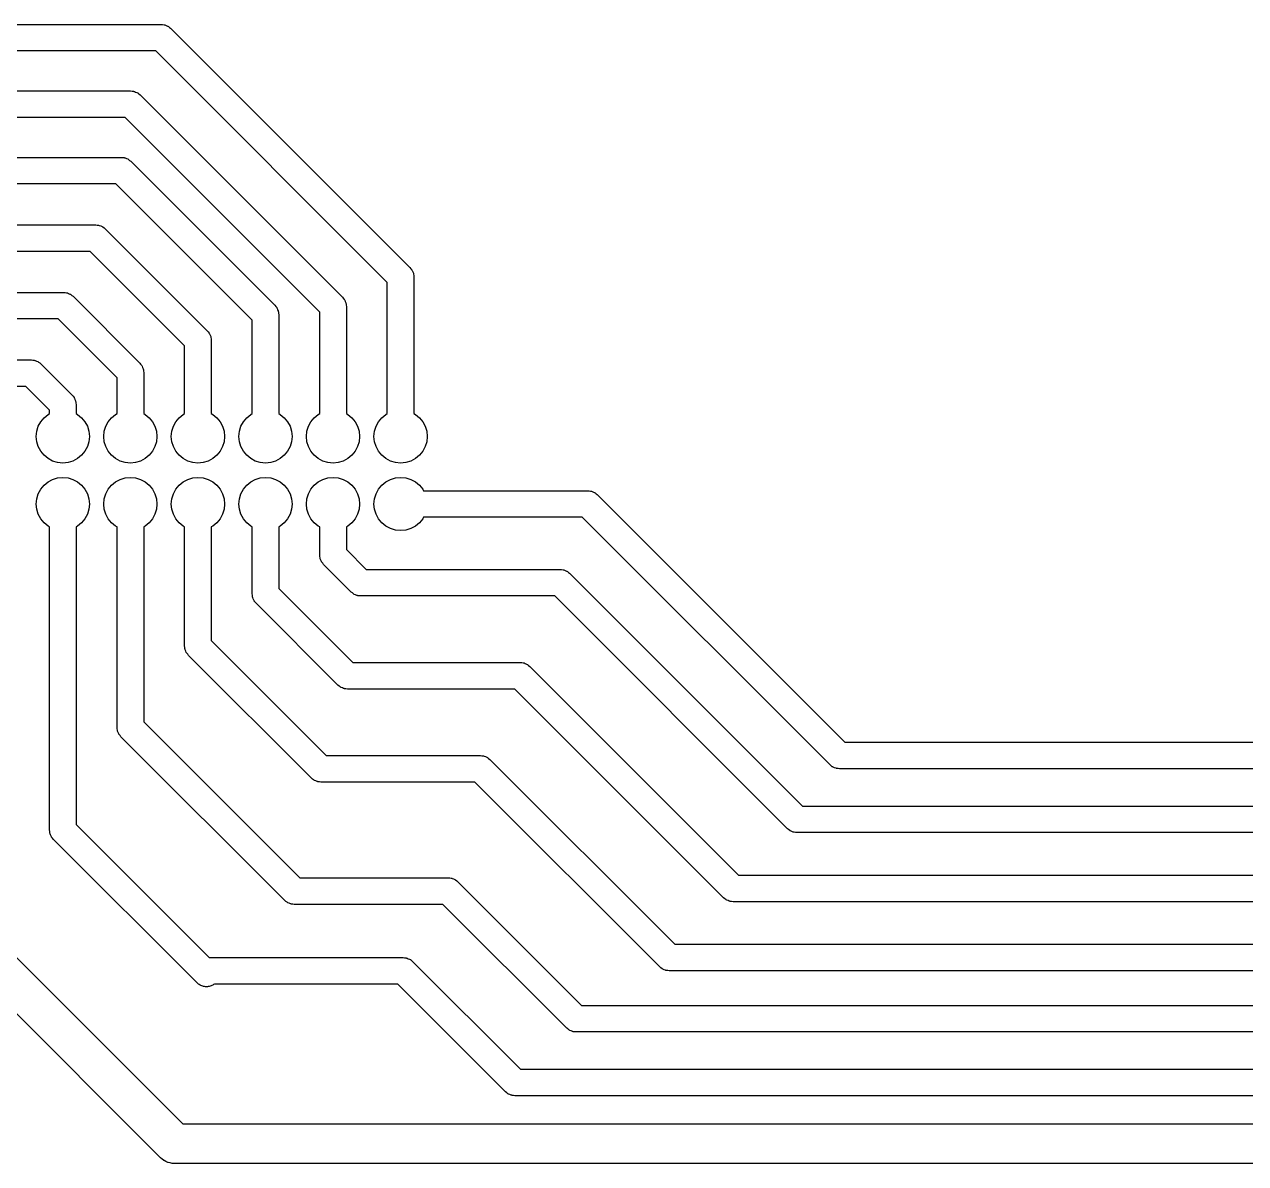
# Model space of a CAD drawing. Extents: x 62 to 248, y -138 to -62.
# Drawn here: x 112.36 to 158.27, y -137.85 to -95 of the extents above; entities that cross this region are included whole.
import ezdxf

# ---------------------------------------------------------------- set-up
doc = ezdxf.new("R2010")
doc.units = 0
doc.layers.add('BLACK', color=7, linetype='CONTINUOUS')

msp = doc.modelspace()

# ---------------------------------------------------------------- linework, layer by layer
at = {"layer": 'BLACK', "linetype": 'CONTINUOUS'}
for p, q in [((103.707107, -95), (117.5, -95)), ((117.5, -95), (117.552938, -95.007611)), ((117.552938, -95.007611), (117.606283, -95.011427)), ((117.606283, -95.011427), (117.6231, -95.017699)), ((117.6231, -95.017699), (117.640866, -95.020254)), ((117.640866, -95.020254), (117.689516, -95.042471)), ((117.689516, -95.042471), (117.739624, -95.061161)), ((117.739624, -95.061161), (117.75399, -95.071915)), ((117.75399, -95.071915), (117.77032, -95.079373)), ((117.77032, -95.079373), (117.810744, -95.1144)), ((117.810744, -95.1144), (117.853553, -95.146447)), ((117.853553, -95.146447), (126.853553, -104.146447)), ((117.292894, -96), (103.5, -96)), ((126, -104.707106), (117.292894, -96)), ((102.207106, -97.5), (116.348528, -97.5)), ((116.348528, -97.5), (116.401466, -97.507611)), ((116.401466, -97.507611), (116.454811, -97.511427)), ((116.454811, -97.511427), (116.471628, -97.517699)), ((116.471628, -97.517699), (116.489394, -97.520254)), ((116.489394, -97.520254), (116.538044, -97.542471)), ((116.538044, -97.542471), (116.588152, -97.561161)), ((116.588152, -97.561161), (116.602518, -97.571915)), ((116.602518, -97.571915), (116.618848, -97.579373)), ((116.618848, -97.579373), (116.659272, -97.6144)), ((116.659272, -97.6144), (116.702081, -97.646447)), ((116.702081, -97.646447), (124.313553, -105.257919)), ((116.141422, -98.5), (102, -98.5)), ((123.46, -105.818578), (116.141422, -98.5)), ((96.741173, -100), (116, -100)), ((116, -100), (116.052938, -100.007611)), ((116.052938, -100.007611), (116.106283, -100.011427)), ((116.106283, -100.011427), (116.1231, -100.017699)), ((116.1231, -100.017699), (116.140866, -100.020254)), ((116.140866, -100.020254), (116.189516, -100.042471)), ((116.189516, -100.042471), (116.239624, -100.061161)), ((116.239624, -100.061161), (116.25399, -100.071915)), ((116.25399, -100.071915), (116.27032, -100.079373)), ((116.27032, -100.079373), (116.310744, -100.1144)), ((116.310744, -100.1144), (116.353553, -100.146447)), ((116.353553, -100.146447), (121.773554, -105.566447)), ((115.792894, -101), (96.741173, -101)), ((120.92, -106.127106), (115.792894, -101)), ((96.741173, -102.54), (115.04, -102.54)), ((115.04, -102.54), (115.092938, -102.547611)), ((115.092938, -102.547611), (115.146283, -102.551427)), ((115.146283, -102.551427), (115.1631, -102.557699)), ((115.1631, -102.557699), (115.180866, -102.560254)), ((115.180866, -102.560254), (115.229516, -102.582471)), ((115.229516, -102.582471), (115.279624, -102.601161)), ((115.279624, -102.601161), (115.29399, -102.611915)), ((115.29399, -102.611915), (115.31032, -102.619373)), ((115.31032, -102.619373), (115.350744, -102.6544)), ((115.350744, -102.6544), (115.393553, -102.686447)), ((115.393553, -102.686447), (119.233553, -106.526447)), ((114.832894, -103.54), (96.741173, -103.54)), ((118.38, -107.087106), (114.832894, -103.54)), ((126.853553, -104.146447), (126.885599, -104.189255)), ((126.885599, -104.189255), (126.920627, -104.22968)), ((126.920627, -104.22968), (126.928084, -104.246009)), ((126.928084, -104.246009), (126.938839, -104.260376)), ((126.938839, -104.260376), (126.957528, -104.310483)), ((126.957528, -104.310483), (126.979746, -104.359134)), ((126.979746, -104.359134), (126.9823, -104.376899)), ((126.9823, -104.376899), (126.988573, -104.393717)), ((126.988573, -104.393717), (126.992388, -104.447061)), ((126.992388, -104.447061), (127, -104.5)), ((127, -104.5), (127, -109.638827)), ((96.741173, -105.08), (113.83, -105.08)), ((113.83, -105.08), (113.882938, -105.087611)), ((113.882938, -105.087611), (113.936283, -105.091427)), ((113.936283, -105.091427), (113.9531, -105.097699)), ((113.9531, -105.097699), (113.970866, -105.100254)), ((113.970866, -105.100254), (114.019516, -105.122471)), ((114.019516, -105.122471), (114.069624, -105.141161)), ((114.069624, -105.141161), (114.08399, -105.151915)), ((126, -109.638827), (126, -104.707106)), ((114.08399, -105.151915), (114.10032, -105.159373)), ((114.10032, -105.159373), (114.140744, -105.1944)), ((114.140744, -105.1944), (114.183553, -105.226447)), ((114.183553, -105.226447), (116.693553, -107.736447)), ((121.773554, -105.566447), (121.805603, -105.609261)), ((124.313553, -105.257919), (124.345599, -105.300727)), ((124.345599, -105.300727), (124.380627, -105.341152)), ((124.380627, -105.341152), (124.388084, -105.357481)), ((124.388084, -105.357481), (124.398839, -105.371848)), ((124.398839, -105.371848), (124.417528, -105.421955)), ((124.417528, -105.421955), (124.439746, -105.470606)), ((124.439746, -105.470606), (124.4423, -105.488371)), ((124.4423, -105.488371), (124.448573, -105.505189)), ((124.448573, -105.505189), (124.452388, -105.558533)), ((124.452388, -105.558533), (124.46, -105.611472)), ((121.805603, -105.609261), (121.840627, -105.64968)), ((121.840627, -105.64968), (121.848084, -105.666008)), ((121.848084, -105.666008), (121.858839, -105.680376)), ((121.858839, -105.680376), (121.87753, -105.730487)), ((121.87753, -105.730487), (121.899746, -105.779134)), ((121.899746, -105.779134), (121.902299, -105.796895)), ((121.902299, -105.796895), (121.908574, -105.813717)), ((121.908574, -105.813717), (121.912389, -105.86707)), ((121.912389, -105.86707), (121.92, -105.92)), ((121.92, -105.92), (121.92, -109.638827)), ((123.46, -109.638827), (123.46, -105.818578)), ((124.46, -105.611472), (124.46, -109.638827)), ((113.622894, -106.08), (96.741173, -106.08)), ((115.84, -108.297106), (113.622894, -106.08)), ((120.92, -109.638827), (120.92, -106.127106)), ((119.233553, -106.526447), (119.265599, -106.569255)), ((119.265599, -106.569255), (119.300627, -106.60968)), ((119.300627, -106.60968), (119.308084, -106.626009)), ((119.308084, -106.626009), (119.318839, -106.640376)), ((119.318839, -106.640376), (119.337528, -106.690483)), ((119.337528, -106.690483), (119.359746, -106.739134)), ((119.359746, -106.739134), (119.3623, -106.756899)), ((119.3623, -106.756899), (119.368573, -106.773717)), ((119.368573, -106.773717), (119.372388, -106.827061)), ((119.372388, -106.827061), (119.38, -106.88)), ((119.38, -106.88), (119.38, -109.638827)), ((118.38, -109.638827), (118.38, -107.087106)), ((96.741173, -107.62), (112.62, -107.62)), ((112.62, -107.62), (112.672938, -107.627611)), ((112.672938, -107.627611), (112.726283, -107.631427)), ((112.726283, -107.631427), (112.7431, -107.637699)), ((112.7431, -107.637699), (112.760866, -107.640254)), ((112.760866, -107.640254), (112.809516, -107.662471)), ((112.809516, -107.662471), (112.859624, -107.681161)), ((112.859624, -107.681161), (112.87399, -107.691915)), ((112.87399, -107.691915), (112.89032, -107.699373)), ((112.89032, -107.699373), (112.930744, -107.7344)), ((112.930744, -107.7344), (112.973553, -107.766447)), ((112.973553, -107.766447), (114.153553, -108.946447)), ((116.693553, -107.736447), (116.725599, -107.779255)), ((116.725599, -107.779255), (116.760627, -107.81968)), ((116.760627, -107.81968), (116.768084, -107.836009)), ((116.768084, -107.836009), (116.778839, -107.850376)), ((116.778839, -107.850376), (116.797528, -107.900483)), ((115.84, -109.638827), (115.84, -108.297106)), ((116.797528, -107.900483), (116.819746, -107.949134)), ((116.819746, -107.949134), (116.8223, -107.966899)), ((116.8223, -107.966899), (116.828573, -107.983717)), ((116.828573, -107.983717), (116.832388, -108.037061)), ((116.832388, -108.037061), (116.84, -108.09)), ((116.84, -108.09), (116.84, -109.638827)), ((112.412894, -108.62), (96.741173, -108.62)), ((113.3, -109.507106), (112.412894, -108.62)), ((114.153553, -108.946447), (114.185599, -108.989255)), ((114.185599, -108.989255), (114.220627, -109.02968)), ((114.220627, -109.02968), (114.228084, -109.046009)), ((114.228084, -109.046009), (114.238839, -109.060376)), ((114.238839, -109.060376), (114.257528, -109.110483)), ((114.257528, -109.110483), (114.279746, -109.159134)), ((114.279746, -109.159134), (114.2823, -109.176899)), ((114.2823, -109.176899), (114.288573, -109.193717)), ((114.288573, -109.193717), (114.292388, -109.247061)), ((114.292388, -109.247061), (114.3, -109.3)), ((113.092893, -109.792893), (113.24443, -109.66853)), ((113.24443, -109.66853), (113.3, -109.638827)), ((113.3, -109.638827), (113.3, -109.507106)), ((114.3, -109.3), (114.3, -109.638827)), ((114.3, -109.638827), (114.35557, -109.66853)), ((114.35557, -109.66853), (114.507107, -109.792893)), ((115.632893, -109.792893), (115.78443, -109.66853)), ((115.78443, -109.66853), (115.84, -109.638827)), ((116.84, -109.638827), (116.89557, -109.66853)), ((116.89557, -109.66853), (117.047107, -109.792893)), ((118.172893, -109.792893), (118.32443, -109.66853)), ((118.32443, -109.66853), (118.38, -109.638827)), ((119.38, -109.638827), (119.43557, -109.66853)), ((119.43557, -109.66853), (119.587107, -109.792893)), ((120.712893, -109.792893), (120.86443, -109.66853)), ((120.86443, -109.66853), (120.92, -109.638827)), ((121.92, -109.638827), (121.97557, -109.66853)), ((121.97557, -109.66853), (122.127107, -109.792893)), ((123.252893, -109.792893), (123.40443, -109.66853)), ((123.40443, -109.66853), (123.46, -109.638827)), ((124.46, -109.638827), (124.51557, -109.66853)), ((124.51557, -109.66853), (124.667107, -109.792893)), ((125.792893, -109.792893), (125.94443, -109.66853)), ((125.94443, -109.66853), (126, -109.638827)), ((127, -109.638827), (127.05557, -109.66853)), ((127.05557, -109.66853), (127.207107, -109.792893)), ((112.819215, -110.30491), (112.87612, -110.117317)), ((112.87612, -110.117317), (112.96853, -109.94443)), ((112.96853, -109.94443), (113.092893, -109.792893)), ((114.507107, -109.792893), (114.63147, -109.94443)), ((114.63147, -109.94443), (114.72388, -110.117317)), ((114.72388, -110.117317), (114.780785, -110.30491)), ((115.359215, -110.30491), (115.41612, -110.117317)), ((115.41612, -110.117317), (115.50853, -109.94443)), ((115.50853, -109.94443), (115.632893, -109.792893)), ((117.047107, -109.792893), (117.17147, -109.94443)), ((117.17147, -109.94443), (117.26388, -110.117317)), ((117.26388, -110.117317), (117.320785, -110.30491)), ((117.899215, -110.30491), (117.95612, -110.117317)), ((117.95612, -110.117317), (118.04853, -109.94443)), ((118.04853, -109.94443), (118.172893, -109.792893)), ((119.587107, -109.792893), (119.71147, -109.94443)), ((119.71147, -109.94443), (119.80388, -110.117317)), ((119.80388, -110.117317), (119.860785, -110.30491)), ((120.439215, -110.30491), (120.49612, -110.117317)), ((120.49612, -110.117317), (120.58853, -109.94443)), ((120.58853, -109.94443), (120.712893, -109.792893)), ((122.127107, -109.792893), (122.25147, -109.94443)), ((122.25147, -109.94443), (122.34388, -110.117317)), ((122.34388, -110.117317), (122.400785, -110.30491)), ((122.979215, -110.30491), (123.03612, -110.117317)), ((123.03612, -110.117317), (123.12853, -109.94443)), ((123.12853, -109.94443), (123.252893, -109.792893)), ((124.667107, -109.792893), (124.79147, -109.94443)), ((124.79147, -109.94443), (124.88388, -110.117317)), ((124.88388, -110.117317), (124.940785, -110.30491)), ((125.519215, -110.30491), (125.57612, -110.117317)), ((125.57612, -110.117317), (125.66853, -109.94443)), ((125.66853, -109.94443), (125.792893, -109.792893)), ((127.207107, -109.792893), (127.33147, -109.94443)), ((127.33147, -109.94443), (127.42388, -110.117317)), ((127.42388, -110.117317), (127.480785, -110.30491)), ((112.8, -110.5), (112.819215, -110.30491)), ((112.819215, -110.69509), (112.8, -110.5)), ((114.780785, -110.30491), (114.8, -110.5)), ((114.8, -110.5), (114.780785, -110.69509)), ((115.34, -110.5), (115.359215, -110.30491)), ((115.359215, -110.69509), (115.34, -110.5)), ((117.320785, -110.30491), (117.34, -110.5)), ((117.34, -110.5), (117.320785, -110.69509)), ((117.88, -110.5), (117.899215, -110.30491)), ((117.899215, -110.69509), (117.88, -110.5)), ((119.860785, -110.30491), (119.88, -110.5)), ((119.88, -110.5), (119.860785, -110.69509)), ((120.42, -110.5), (120.439215, -110.30491)), ((120.439215, -110.69509), (120.42, -110.5)), ((122.400785, -110.30491), (122.42, -110.5)), ((122.42, -110.5), (122.400785, -110.69509)), ((122.96, -110.5), (122.979215, -110.30491)), ((122.979215, -110.69509), (122.96, -110.5)), ((124.940785, -110.30491), (124.96, -110.5)), ((124.96, -110.5), (124.940785, -110.69509)), ((125.5, -110.5), (125.519215, -110.30491)), ((125.519215, -110.69509), (125.5, -110.5)), ((127.480785, -110.30491), (127.5, -110.5)), ((127.5, -110.5), (127.480785, -110.69509)), ((112.87612, -110.882683), (112.819215, -110.69509)), ((112.96853, -111.05557), (112.87612, -110.882683)), ((113.092893, -111.207107), (112.96853, -111.05557)), ((114.63147, -111.05557), (114.507107, -111.207107)), ((114.72388, -110.882683), (114.63147, -111.05557)), ((114.780785, -110.69509), (114.72388, -110.882683)), ((115.41612, -110.882683), (115.359215, -110.69509)), ((115.50853, -111.05557), (115.41612, -110.882683)), ((115.632893, -111.207107), (115.50853, -111.05557)), ((117.17147, -111.05557), (117.047107, -111.207107)), ((117.26388, -110.882683), (117.17147, -111.05557)), ((117.320785, -110.69509), (117.26388, -110.882683)), ((117.95612, -110.882683), (117.899215, -110.69509)), ((118.04853, -111.05557), (117.95612, -110.882683)), ((118.172893, -111.207107), (118.04853, -111.05557)), ((119.71147, -111.05557), (119.587107, -111.207107)), ((119.80388, -110.882683), (119.71147, -111.05557)), ((119.860785, -110.69509), (119.80388, -110.882683)), ((120.49612, -110.882683), (120.439215, -110.69509)), ((120.58853, -111.05557), (120.49612, -110.882683)), ((120.712893, -111.207107), (120.58853, -111.05557)), ((122.25147, -111.05557), (122.127107, -111.207107)), ((122.34388, -110.882683), (122.25147, -111.05557)), ((122.400785, -110.69509), (122.34388, -110.882683)), ((123.03612, -110.882683), (122.979215, -110.69509)), ((123.12853, -111.05557), (123.03612, -110.882683)), ((123.252893, -111.207107), (123.12853, -111.05557)), ((124.79147, -111.05557), (124.667107, -111.207107)), ((124.88388, -110.882683), (124.79147, -111.05557)), ((124.940785, -110.69509), (124.88388, -110.882683)), ((125.57612, -110.882683), (125.519215, -110.69509)), ((125.66853, -111.05557), (125.57612, -110.882683)), ((125.792893, -111.207107), (125.66853, -111.05557)), ((127.33147, -111.05557), (127.207107, -111.207107)), ((127.42388, -110.882683), (127.33147, -111.05557)), ((127.480785, -110.69509), (127.42388, -110.882683)), ((113.24443, -111.33147), (113.092893, -111.207107)), ((113.417317, -111.42388), (113.24443, -111.33147)), ((113.60491, -111.480785), (113.417317, -111.42388)), ((113.8, -111.5), (113.60491, -111.480785)), ((113.99509, -111.480785), (113.8, -111.5)), ((114.182683, -111.42388), (113.99509, -111.480785)), ((114.35557, -111.33147), (114.182683, -111.42388)), ((114.507107, -111.207107), (114.35557, -111.33147)), ((115.78443, -111.33147), (115.632893, -111.207107)), ((115.957317, -111.42388), (115.78443, -111.33147)), ((116.14491, -111.480785), (115.957317, -111.42388)), ((116.34, -111.5), (116.14491, -111.480785)), ((116.53509, -111.480785), (116.34, -111.5)), ((116.722683, -111.42388), (116.53509, -111.480785)), ((116.89557, -111.33147), (116.722683, -111.42388)), ((117.047107, -111.207107), (116.89557, -111.33147)), ((118.32443, -111.33147), (118.172893, -111.207107)), ((118.497317, -111.42388), (118.32443, -111.33147)), ((118.68491, -111.480785), (118.497317, -111.42388)), ((118.88, -111.5), (118.68491, -111.480785)), ((119.07509, -111.480785), (118.88, -111.5)), ((119.262683, -111.42388), (119.07509, -111.480785)), ((119.43557, -111.33147), (119.262683, -111.42388)), ((119.587107, -111.207107), (119.43557, -111.33147)), ((120.86443, -111.33147), (120.712893, -111.207107)), ((121.037317, -111.42388), (120.86443, -111.33147)), ((121.22491, -111.480785), (121.037317, -111.42388)), ((121.42, -111.5), (121.22491, -111.480785)), ((121.61509, -111.480785), (121.42, -111.5)), ((121.802683, -111.42388), (121.61509, -111.480785)), ((121.97557, -111.33147), (121.802683, -111.42388)), ((122.127107, -111.207107), (121.97557, -111.33147)), ((123.40443, -111.33147), (123.252893, -111.207107)), ((123.577317, -111.42388), (123.40443, -111.33147)), ((123.76491, -111.480785), (123.577317, -111.42388)), ((123.96, -111.5), (123.76491, -111.480785)), ((124.15509, -111.480785), (123.96, -111.5)), ((124.342683, -111.42388), (124.15509, -111.480785)), ((124.51557, -111.33147), (124.342683, -111.42388)), ((124.667107, -111.207107), (124.51557, -111.33147)), ((125.94443, -111.33147), (125.792893, -111.207107)), ((126.117317, -111.42388), (125.94443, -111.33147)), ((126.30491, -111.480785), (126.117317, -111.42388)), ((126.5, -111.5), (126.30491, -111.480785)), ((126.69509, -111.480785), (126.5, -111.5)), ((126.882683, -111.42388), (126.69509, -111.480785)), ((127.05557, -111.33147), (126.882683, -111.42388)), ((127.207107, -111.207107), (127.05557, -111.33147)), ((112.87612, -112.657317), (112.96853, -112.48443)), ((112.96853, -112.48443), (113.092893, -112.332893)), ((113.092893, -112.332893), (113.24443, -112.20853)), ((113.24443, -112.20853), (113.417317, -112.11612)), ((113.417317, -112.11612), (113.60491, -112.059215)), ((113.60491, -112.059215), (113.8, -112.04)), ((113.8, -112.04), (113.99509, -112.059215)), ((113.99509, -112.059215), (114.182683, -112.11612)), ((114.182683, -112.11612), (114.35557, -112.20853)), ((114.35557, -112.20853), (114.507107, -112.332893)), ((114.507107, -112.332893), (114.63147, -112.48443)), ((114.63147, -112.48443), (114.72388, -112.657317)), ((115.41612, -112.657317), (115.50853, -112.48443)), ((115.50853, -112.48443), (115.632893, -112.332893)), ((115.632893, -112.332893), (115.78443, -112.20853)), ((115.78443, -112.20853), (115.957317, -112.11612)), ((115.957317, -112.11612), (116.14491, -112.059215)), ((116.14491, -112.059215), (116.34, -112.04)), ((116.34, -112.04), (116.53509, -112.059215)), ((116.53509, -112.059215), (116.722683, -112.11612)), ((116.722683, -112.11612), (116.89557, -112.20853)), ((116.89557, -112.20853), (117.047107, -112.332893)), ((117.047107, -112.332893), (117.17147, -112.48443)), ((117.17147, -112.48443), (117.26388, -112.657317)), ((117.95612, -112.657317), (118.04853, -112.48443)), ((118.04853, -112.48443), (118.172893, -112.332893)), ((118.172893, -112.332893), (118.32443, -112.20853)), ((118.32443, -112.20853), (118.497317, -112.11612)), ((118.497317, -112.11612), (118.68491, -112.059215)), ((118.68491, -112.059215), (118.88, -112.04)), ((118.88, -112.04), (119.07509, -112.059215)), ((119.07509, -112.059215), (119.262683, -112.11612)), ((119.262683, -112.11612), (119.43557, -112.20853)), ((119.43557, -112.20853), (119.587107, -112.332893)), ((119.587107, -112.332893), (119.71147, -112.48443)), ((119.71147, -112.48443), (119.80388, -112.657317)), ((120.49612, -112.657317), (120.58853, -112.48443)), ((120.58853, -112.48443), (120.712893, -112.332893)), ((120.712893, -112.332893), (120.86443, -112.20853)), ((120.86443, -112.20853), (121.037317, -112.11612)), ((121.037317, -112.11612), (121.22491, -112.059215)), ((121.22491, -112.059215), (121.42, -112.04)), ((121.42, -112.04), (121.61509, -112.059215)), ((121.61509, -112.059215), (121.802683, -112.11612)), ((121.802683, -112.11612), (121.97557, -112.20853)), ((121.97557, -112.20853), (122.127107, -112.332893)), ((122.127107, -112.332893), (122.25147, -112.48443)), ((122.25147, -112.48443), (122.34388, -112.657317)), ((123.03612, -112.657317), (123.12853, -112.48443)), ((123.12853, -112.48443), (123.252893, -112.332893)), ((123.252893, -112.332893), (123.40443, -112.20853)), ((123.40443, -112.20853), (123.577317, -112.11612)), ((123.577317, -112.11612), (123.76491, -112.059215)), ((123.76491, -112.059215), (123.96, -112.04)), ((123.96, -112.04), (124.15509, -112.059215)), ((124.15509, -112.059215), (124.342683, -112.11612)), ((124.342683, -112.11612), (124.51557, -112.20853)), ((124.51557, -112.20853), (124.667107, -112.332893)), ((124.667107, -112.332893), (124.79147, -112.48443)), ((124.79147, -112.48443), (124.88388, -112.657317)), ((125.57612, -112.657317), (125.66853, -112.48443)), ((125.66853, -112.48443), (125.792893, -112.332893)), ((125.792893, -112.332893), (125.94443, -112.20853)), ((125.94443, -112.20853), (126.117317, -112.11612)), ((126.117317, -112.11612), (126.30491, -112.059215)), ((126.30491, -112.059215), (126.5, -112.04)), ((126.5, -112.04), (126.69509, -112.059215)), ((126.69509, -112.059215), (126.882683, -112.11612)), ((126.882683, -112.11612), (127.05557, -112.20853)), ((127.05557, -112.20853), (127.207107, -112.332893)), ((127.207107, -112.332893), (127.33147, -112.48443)), ((127.33147, -112.48443), (127.361173, -112.54)), ((112.8, -113.04), (112.819215, -112.84491)), ((112.819215, -112.84491), (112.87612, -112.657317)), ((114.72388, -112.657317), (114.780785, -112.84491)), ((114.780785, -112.84491), (114.8, -113.04)), ((115.34, -113.04), (115.359215, -112.84491)), ((115.359215, -112.84491), (115.41612, -112.657317)), ((117.26388, -112.657317), (117.320785, -112.84491)), ((117.320785, -112.84491), (117.34, -113.04)), ((117.88, -113.04), (117.899215, -112.84491)), ((117.899215, -112.84491), (117.95612, -112.657317)), ((119.80388, -112.657317), (119.860785, -112.84491)), ((119.860785, -112.84491), (119.88, -113.04)), ((120.42, -113.04), (120.439215, -112.84491)), ((120.439215, -112.84491), (120.49612, -112.657317)), ((122.34388, -112.657317), (122.400785, -112.84491)), ((122.400785, -112.84491), (122.42, -113.04)), ((122.96, -113.04), (122.979215, -112.84491)), ((122.979215, -112.84491), (123.03612, -112.657317)), ((124.88388, -112.657317), (124.940785, -112.84491)), ((124.940785, -112.84491), (124.96, -113.04)), ((125.5, -113.04), (125.519215, -112.84491)), ((125.519215, -112.84491), (125.57612, -112.657317)), ((127.361173, -112.54), (133.54, -112.54)), ((133.54, -112.54), (133.592938, -112.547611)), ((133.592938, -112.547611), (133.646283, -112.551427)), ((133.646283, -112.551427), (133.6631, -112.557699)), ((133.6631, -112.557699), (133.680866, -112.560254)), ((133.680866, -112.560254), (133.729516, -112.582471)), ((133.729516, -112.582471), (133.779624, -112.601161)), ((133.779624, -112.601161), (133.79399, -112.611915)), ((133.79399, -112.611915), (133.81032, -112.619373)), ((133.81032, -112.619373), (133.850744, -112.6544)), ((133.850744, -112.6544), (133.893553, -112.686447)), ((133.893553, -112.686447), (143.207107, -122)), ((112.819215, -113.23509), (112.8, -113.04)), ((112.87612, -113.422683), (112.819215, -113.23509)), ((114.780785, -113.23509), (114.72388, -113.422683)), ((114.8, -113.04), (114.780785, -113.23509)), ((115.359215, -113.23509), (115.34, -113.04)), ((115.41612, -113.422683), (115.359215, -113.23509)), ((117.320785, -113.23509), (117.26388, -113.422683)), ((117.34, -113.04), (117.320785, -113.23509)), ((117.899215, -113.23509), (117.88, -113.04)), ((117.95612, -113.422683), (117.899215, -113.23509)), ((119.860785, -113.23509), (119.80388, -113.422683)), ((119.88, -113.04), (119.860785, -113.23509)), ((120.439215, -113.23509), (120.42, -113.04)), ((120.49612, -113.422683), (120.439215, -113.23509)), ((122.400785, -113.23509), (122.34388, -113.422683)), ((122.42, -113.04), (122.400785, -113.23509)), ((122.979215, -113.23509), (122.96, -113.04)), ((123.03612, -113.422683), (122.979215, -113.23509)), ((124.940785, -113.23509), (124.88388, -113.422683)), ((124.96, -113.04), (124.940785, -113.23509)), ((125.519215, -113.23509), (125.5, -113.04)), ((125.57612, -113.422683), (125.519215, -113.23509)), ((112.96853, -113.59557), (112.87612, -113.422683)), ((113.092893, -113.747107), (112.96853, -113.59557)), ((113.24443, -113.87147), (113.092893, -113.747107)), ((114.507107, -113.747107), (114.35557, -113.87147)), ((114.63147, -113.59557), (114.507107, -113.747107)), ((114.72388, -113.422683), (114.63147, -113.59557)), ((115.50853, -113.59557), (115.41612, -113.422683)), ((115.632893, -113.747107), (115.50853, -113.59557)), ((115.78443, -113.87147), (115.632893, -113.747107)), ((117.047107, -113.747107), (116.89557, -113.87147)), ((117.17147, -113.59557), (117.047107, -113.747107)), ((117.26388, -113.422683), (117.17147, -113.59557)), ((118.04853, -113.59557), (117.95612, -113.422683)), ((118.172893, -113.747107), (118.04853, -113.59557)), ((118.32443, -113.87147), (118.172893, -113.747107)), ((119.587107, -113.747107), (119.43557, -113.87147)), ((119.71147, -113.59557), (119.587107, -113.747107)), ((119.80388, -113.422683), (119.71147, -113.59557)), ((120.58853, -113.59557), (120.49612, -113.422683)), ((120.712893, -113.747107), (120.58853, -113.59557)), ((120.86443, -113.87147), (120.712893, -113.747107)), ((122.127107, -113.747107), (121.97557, -113.87147)), ((122.25147, -113.59557), (122.127107, -113.747107)), ((122.34388, -113.422683), (122.25147, -113.59557)), ((123.12853, -113.59557), (123.03612, -113.422683)), ((123.252893, -113.747107), (123.12853, -113.59557)), ((123.40443, -113.87147), (123.252893, -113.747107)), ((124.667107, -113.747107), (124.51557, -113.87147)), ((124.79147, -113.59557), (124.667107, -113.747107)), ((124.88388, -113.422683), (124.79147, -113.59557)), ((125.66853, -113.59557), (125.57612, -113.422683)), ((125.792893, -113.747107), (125.66853, -113.59557)), ((125.94443, -113.87147), (125.792893, -113.747107)), ((127.207107, -113.747107), (127.05557, -113.87147)), ((127.33147, -113.59557), (127.207107, -113.747107)), ((127.361173, -113.54), (127.33147, -113.59557)), ((133.332894, -113.54), (127.361173, -113.54)), ((142.646446, -122.853553), (133.332894, -113.54)), ((113.3, -113.901172), (113.24443, -113.87147)), ((113.3, -125.3), (113.3, -113.901172)), ((114.35557, -113.87147), (114.3, -113.901172)), ((114.3, -113.901172), (114.3, -125.092893)), ((115.84, -113.901172), (115.78443, -113.87147)), ((115.84, -121.44), (115.84, -113.901172)), ((116.89557, -113.87147), (116.84, -113.901172)), ((116.84, -113.901172), (116.84, -121.232893)), ((118.38, -113.901172), (118.32443, -113.87147)), ((118.38, -118.38), (118.38, -113.901172)), ((119.43557, -113.87147), (119.38, -113.901172)), ((119.38, -113.901172), (119.38, -118.172893)), ((120.92, -113.901172), (120.86443, -113.87147)), ((120.92, -116.42), (120.92, -113.901172)), ((121.97557, -113.87147), (121.92, -113.901172)), ((121.92, -113.901172), (121.92, -116.212893)), ((123.46, -113.901172), (123.40443, -113.87147)), ((123.46, -114.96), (123.46, -113.901172)), ((124.51557, -113.87147), (124.46, -113.901172)), ((124.46, -113.901172), (124.46, -114.752894)), ((126.117317, -113.96388), (125.94443, -113.87147)), ((126.30491, -114.020785), (126.117317, -113.96388)), ((126.5, -114.04), (126.30491, -114.020785)), ((126.69509, -114.020785), (126.5, -114.04)), ((126.882683, -113.96388), (126.69509, -114.020785)), ((127.05557, -113.87147), (126.882683, -113.96388)), ((124.46, -114.752894), (125.207106, -115.5)), ((123.467611, -115.012938), (123.46, -114.96)), ((123.471427, -115.066283), (123.467611, -115.012938)), ((123.477699, -115.0831), (123.471427, -115.066283)), ((123.480254, -115.100866), (123.477699, -115.0831)), ((123.502471, -115.149516), (123.480254, -115.100866)), ((123.521161, -115.199624), (123.502471, -115.149516)), ((123.531915, -115.21399), (123.521161, -115.199624)), ((123.539373, -115.23032), (123.531915, -115.21399)), ((123.5744, -115.270744), (123.539373, -115.23032)), ((123.606447, -115.313553), (123.5744, -115.270744)), ((124.646447, -116.353553), (123.606447, -115.313553)), ((125.207106, -115.5), (132.5, -115.5)), ((132.5, -115.5), (132.552938, -115.507611)), ((132.552938, -115.507611), (132.606283, -115.511427)), ((132.606283, -115.511427), (132.6231, -115.517699)), ((132.6231, -115.517699), (132.640866, -115.520254)), ((132.640866, -115.520254), (132.689516, -115.542471)), ((132.689516, -115.542471), (132.739624, -115.561161)), ((132.739624, -115.561161), (132.75399, -115.571915)), ((132.75399, -115.571915), (132.77032, -115.579373)), ((132.77032, -115.579373), (132.810744, -115.6144)), ((132.810744, -115.6144), (132.853553, -115.646447)), ((132.853553, -115.646447), (141.607107, -124.4)), ((120.927611, -116.472938), (120.92, -116.42)), ((120.931427, -116.526283), (120.927611, -116.472938)), ((120.937699, -116.5431), (120.931427, -116.526283)), ((120.940254, -116.560866), (120.937699, -116.5431)), ((120.962471, -116.609516), (120.940254, -116.560866)), ((120.981161, -116.659624), (120.962471, -116.609516)), ((121.92, -116.212893), (124.707107, -119)), ((124.689255, -116.385599), (124.646447, -116.353553)), ((124.72968, -116.420627), (124.689255, -116.385599)), ((124.746009, -116.428084), (124.72968, -116.420627)), ((124.760376, -116.438839), (124.746009, -116.428084)), ((124.810483, -116.457528), (124.760376, -116.438839)), ((124.859134, -116.479746), (124.810483, -116.457528)), ((124.876899, -116.4823), (124.859134, -116.479746)), ((124.893717, -116.488573), (124.876899, -116.4823)), ((124.947061, -116.492388), (124.893717, -116.488573)), ((125, -116.5), (124.947061, -116.492388)), ((132.292894, -116.5), (125, -116.5)), ((141.046447, -125.253554), (132.292894, -116.5)), ((120.991915, -116.67399), (120.981161, -116.659624)), ((120.999373, -116.69032), (120.991915, -116.67399)), ((121.0344, -116.730744), (120.999373, -116.69032)), ((121.066447, -116.773553), (121.0344, -116.730744)), ((124.146447, -119.853554), (121.066447, -116.773553)), ((117.46967, -137.63033), (97.475365, -117.636025)), ((99.61066, -117.65), (118.31066, -136.35)), ((118.387611, -118.432938), (118.38, -118.38)), ((118.391427, -118.486283), (118.387611, -118.432938)), ((119.38, -118.172893), (123.707107, -122.5)), ((118.397699, -118.5031), (118.391427, -118.486283)), ((118.400254, -118.520866), (118.397699, -118.5031)), ((118.422471, -118.569516), (118.400254, -118.520866)), ((118.441161, -118.619624), (118.422471, -118.569516)), ((118.451915, -118.63399), (118.441161, -118.619624)), ((118.459373, -118.65032), (118.451915, -118.63399)), ((118.4944, -118.690744), (118.459373, -118.65032)), ((118.526447, -118.733553), (118.4944, -118.690744)), ((123.146447, -123.353554), (118.526447, -118.733553)), ((124.707107, -119), (131, -119)), ((131, -119), (131.052938, -119.007611)), ((131.052938, -119.007611), (131.106283, -119.011427)), ((131.106283, -119.011427), (131.1231, -119.017699)), ((131.1231, -119.017699), (131.140866, -119.020254)), ((131.140866, -119.020254), (131.189516, -119.042471)), ((131.189516, -119.042471), (131.239624, -119.061161)), ((131.239624, -119.061161), (131.25399, -119.071915)), ((131.25399, -119.071915), (131.27032, -119.079373)), ((131.27032, -119.079373), (131.310744, -119.1144)), ((131.310744, -119.1144), (131.353553, -119.146447)), ((131.353553, -119.146447), (139.207107, -127)), ((124.189261, -119.885603), (124.146447, -119.853554)), ((124.22968, -119.920627), (124.189261, -119.885603)), ((124.246008, -119.928084), (124.22968, -119.920627)), ((124.260376, -119.938839), (124.246008, -119.928084)), ((124.310483, -119.957528), (124.260376, -119.938839)), ((124.359134, -119.979746), (124.310483, -119.957528)), ((124.376899, -119.9823), (124.359134, -119.979746)), ((124.393717, -119.988573), (124.376899, -119.9823)), ((124.447061, -119.992388), (124.393717, -119.988573)), ((124.5, -120), (124.447061, -119.992388)), ((130.792894, -120), (124.5, -120)), ((138.646446, -127.853553), (130.792894, -120)), ((115.847611, -121.492938), (115.84, -121.44)), ((115.851427, -121.546283), (115.847611, -121.492938)), ((115.857699, -121.5631), (115.851427, -121.546283)), ((115.860254, -121.580866), (115.857699, -121.5631)), ((115.882471, -121.629516), (115.860254, -121.580866)), ((115.901161, -121.679624), (115.882471, -121.629516)), ((116.84, -121.232893), (122.707107, -127.1)), ((115.911915, -121.69399), (115.901161, -121.679624)), ((115.919373, -121.71032), (115.911915, -121.69399)), ((115.9544, -121.750744), (115.919373, -121.71032)), ((115.986447, -121.793553), (115.9544, -121.750744)), ((122.146447, -127.953554), (115.986447, -121.793553)), ((143.207107, -122), (186.392894, -122)), ((123.707107, -122.5), (129.5, -122.5)), ((129.5, -122.5), (129.552938, -122.507611)), ((129.552938, -122.507611), (129.606283, -122.511427)), ((129.606283, -122.511427), (129.6231, -122.517699)), ((129.6231, -122.517699), (129.640866, -122.520254)), ((129.640866, -122.520254), (129.689516, -122.542471)), ((129.689516, -122.542471), (129.739624, -122.561161)), ((129.739624, -122.561161), (129.75399, -122.571915)), ((129.75399, -122.571915), (129.77032, -122.579373)), ((129.77032, -122.579373), (129.810744, -122.6144)), ((129.810744, -122.6144), (129.853553, -122.646447)), ((129.853553, -122.646447), (136.807107, -129.6)), ((142.689262, -122.885604), (142.646446, -122.853553)), ((142.72968, -122.920627), (142.689262, -122.885604)), ((142.746006, -122.928083), (142.72968, -122.920627)), ((142.760375, -122.938839), (142.746006, -122.928083)), ((142.810485, -122.957529), (142.760375, -122.938839)), ((142.859134, -122.979746), (142.810485, -122.957529)), ((142.876899, -122.9823), (142.859134, -122.979746)), ((142.893717, -122.988573), (142.876899, -122.9823)), ((142.947061, -122.992388), (142.893717, -122.988573)), ((143, -123), (142.947061, -122.992388)), ((186.6, -123), (143, -123)), ((123.189261, -123.385603), (123.146447, -123.353554)), ((123.22968, -123.420627), (123.189261, -123.385603)), ((123.246008, -123.428084), (123.22968, -123.420627)), ((123.260376, -123.438839), (123.246008, -123.428084)), ((123.310487, -123.45753), (123.260376, -123.438839)), ((123.359134, -123.479746), (123.310487, -123.45753)), ((123.376895, -123.482299), (123.359134, -123.479746)), ((123.393717, -123.488574), (123.376895, -123.482299)), ((123.44707, -123.492389), (123.393717, -123.488574)), ((123.5, -123.5), (123.44707, -123.492389)), ((129.292894, -123.5), (123.5, -123.5)), ((136.246446, -130.453553), (129.292894, -123.5)), ((141.607107, -124.4), (191.392894, -124.4)), ((113.307611, -125.352938), (113.3, -125.3)), ((114.3, -125.092893), (119.307107, -130.1)), ((141.089261, -125.285603), (141.046447, -125.253554)), ((141.12968, -125.320627), (141.089261, -125.285603)), ((141.146008, -125.328084), (141.12968, -125.320627)), ((141.160376, -125.338839), (141.146008, -125.328084)), ((141.210487, -125.35753), (141.160376, -125.338839)), ((113.311427, -125.406283), (113.307611, -125.352938)), ((113.317699, -125.4231), (113.311427, -125.406283)), ((113.320254, -125.440866), (113.317699, -125.4231)), ((113.342471, -125.489516), (113.320254, -125.440866)), ((113.361161, -125.539624), (113.342471, -125.489516)), ((113.371915, -125.55399), (113.361161, -125.539624)), ((113.379373, -125.57032), (113.371915, -125.55399)), ((113.4144, -125.610744), (113.379373, -125.57032)), ((113.446447, -125.653553), (113.4144, -125.610744)), ((118.846446, -131.053553), (113.446447, -125.653553)), ((141.259134, -125.379746), (141.210487, -125.35753)), ((141.276895, -125.382299), (141.259134, -125.379746)), ((141.293717, -125.388574), (141.276895, -125.382299)), ((141.34707, -125.392389), (141.293717, -125.388574)), ((141.4, -125.4), (141.34707, -125.392389)), ((191.6, -125.4), (141.4, -125.4)), ((122.707107, -127.1), (128.3, -127.1)), ((128.3, -127.1), (128.352938, -127.107611)), ((128.352938, -127.107611), (128.406283, -127.111427)), ((128.406283, -127.111427), (128.4231, -127.117699)), ((128.4231, -127.117699), (128.440866, -127.120254)), ((128.440866, -127.120254), (128.489516, -127.142471)), ((128.489516, -127.142471), (128.539624, -127.161161)), ((128.539624, -127.161161), (128.55399, -127.171915)), ((128.55399, -127.171915), (128.57032, -127.179373)), ((128.57032, -127.179373), (128.610744, -127.2144)), ((139.207107, -127), (192.092894, -127)), ((128.610744, -127.2144), (128.653553, -127.246447)), ((128.653553, -127.246447), (133.307106, -131.9)), ((122.189261, -127.985603), (122.146447, -127.953554)), ((122.22968, -128.020627), (122.189261, -127.985603)), ((122.246008, -128.028084), (122.22968, -128.020627)), ((122.260376, -128.038839), (122.246008, -128.028084)), ((122.310487, -128.05753), (122.260376, -128.038839)), ((122.359134, -128.079746), (122.310487, -128.05753)), ((122.376895, -128.082299), (122.359134, -128.079746)), ((122.393717, -128.088574), (122.376895, -128.082299)), ((122.44707, -128.092389), (122.393717, -128.088574)), ((122.5, -128.1), (122.44707, -128.092389)), ((138.689262, -127.885604), (138.646446, -127.853553)), ((138.72968, -127.920627), (138.689262, -127.885604)), ((138.746006, -127.928083), (138.72968, -127.920627)), ((138.760375, -127.938839), (138.746006, -127.928083)), ((138.810485, -127.957529), (138.760375, -127.938839)), ((138.859134, -127.979746), (138.810485, -127.957529)), ((138.876899, -127.9823), (138.859134, -127.979746)), ((138.893717, -127.988573), (138.876899, -127.9823)), ((138.947061, -127.992388), (138.893717, -127.988573)), ((139, -128), (138.947061, -127.992388)), ((192.3, -128), (139, -128)), ((128.092894, -128.1), (122.5, -128.1)), ((132.746447, -132.753553), (128.092894, -128.1)), ((136.807107, -129.6), (192.792894, -129.6)), ((119.307107, -130.1), (126.6, -130.1)), ((126.6, -130.1), (126.652938, -130.107611)), ((126.652938, -130.107611), (126.706283, -130.111427)), ((126.706283, -130.111427), (126.7231, -130.117699)), ((126.7231, -130.117699), (126.740866, -130.120254)), ((126.740866, -130.120254), (126.789516, -130.142471)), ((126.789516, -130.142471), (126.839624, -130.161161)), ((126.839624, -130.161161), (126.85399, -130.171915)), ((126.85399, -130.171915), (126.87032, -130.179373)), ((126.87032, -130.179373), (126.910744, -130.2144)), ((126.910744, -130.2144), (126.953553, -130.246447)), ((126.953553, -130.246447), (131.007106, -134.3)), ((136.289262, -130.485604), (136.246446, -130.453553)), ((136.32968, -130.520627), (136.289262, -130.485604)), ((136.346006, -130.528083), (136.32968, -130.520627)), ((136.360375, -130.538839), (136.346006, -130.528083)), ((136.410485, -130.557529), (136.360375, -130.538839)), ((136.459134, -130.579746), (136.410485, -130.557529)), ((136.476899, -130.5823), (136.459134, -130.579746)), ((136.493717, -130.588573), (136.476899, -130.5823)), ((136.547061, -130.592388), (136.493717, -130.588573)), ((136.6, -130.6), (136.547061, -130.592388)), ((193, -130.6), (136.6, -130.6)), ((118.875072, -131.074982), (118.846446, -131.053553)), ((118.900361, -131.100271), (118.875072, -131.074982)), ((118.931749, -131.11741), (118.900361, -131.100271)), ((118.960375, -131.138839), (118.931749, -131.11741)), ((118.993878, -131.151335), (118.960375, -131.138839)), ((119.025268, -131.168475), (118.993878, -131.151335)), ((119.060213, -131.176077), (119.025268, -131.168475)), ((119.093717, -131.188573), (119.060213, -131.176077)), ((119.129384, -131.191124), (119.093717, -131.188573)), ((119.16433, -131.198726), (119.129384, -131.191124)), ((119.2, -131.196174), (119.16433, -131.198726)), ((119.23567, -131.198726), (119.2, -131.196174)), ((119.270615, -131.191124), (119.23567, -131.198726)), ((119.306283, -131.188573), (119.270615, -131.191124)), ((119.339785, -131.176077), (119.306283, -131.188573)), ((119.374732, -131.168475), (119.339785, -131.176077)), ((119.406121, -131.151334), (119.374732, -131.168475)), ((119.439624, -131.138839), (119.406121, -131.151334)), ((119.46825, -131.117409), (119.439624, -131.138839)), ((119.499639, -131.10027), (119.46825, -131.117409)), ((119.499909, -131.1), (119.499639, -131.10027)), ((126.392894, -131.1), (119.499909, -131.1)), ((130.446447, -135.153553), (126.392894, -131.1)), ((133.307106, -131.9), (193.992894, -131.9)), ((132.789255, -132.785599), (132.746447, -132.753553)), ((132.82968, -132.820627), (132.789255, -132.785599)), ((132.846009, -132.828084), (132.82968, -132.820627)), ((132.860376, -132.838839), (132.846009, -132.828084)), ((132.910483, -132.857528), (132.860376, -132.838839)), ((132.959134, -132.879746), (132.910483, -132.857528)), ((132.976899, -132.8823), (132.959134, -132.879746)), ((132.993717, -132.888573), (132.976899, -132.8823)), ((133.047061, -132.892388), (132.993717, -132.888573)), ((133.1, -132.9), (133.047061, -132.892388)), ((194.2, -132.9), (133.1, -132.9)), ((131.007106, -134.3), (195.492894, -134.3)), ((130.489255, -135.185599), (130.446447, -135.153553)), ((130.52968, -135.220627), (130.489255, -135.185599)), ((130.546009, -135.228084), (130.52968, -135.220627)), ((130.560376, -135.238839), (130.546009, -135.228084)), ((130.610483, -135.257528), (130.560376, -135.238839)), ((130.659134, -135.279746), (130.610483, -135.257528)), ((130.676899, -135.2823), (130.659134, -135.279746)), ((130.693717, -135.288573), (130.676899, -135.2823)), ((130.747061, -135.292388), (130.693717, -135.288573)), ((130.8, -135.3), (130.747061, -135.292388)), ((195.7, -135.3), (130.8, -135.3)), ((118.31066, -136.35), (206.28934, -136.35)), ((117.529475, -137.677618), (117.46967, -137.63033)), ((117.587868, -137.726616), (117.529475, -137.677618)), ((117.597664, -137.731535), (117.587868, -137.726616)), ((117.606267, -137.738338), (117.597664, -137.731535)), ((117.675366, -137.770558), (117.606267, -137.738338)), ((117.743485, -137.804769), (117.675366, -137.770558)), ((117.754155, -137.807297), (117.743485, -137.804769)), ((117.764091, -137.811931), (117.754155, -137.807297)), ((117.838733, -137.827343), (117.764091, -137.811931)), ((117.91293, -137.844929), (117.838733, -137.827343)), ((117.928205, -137.845818), (117.91293, -137.844929)), ((117.934634, -137.847146), (117.928205, -137.845818)), ((117.945544, -137.846828), (117.934634, -137.847146)), ((118, -137.85), (117.945544, -137.846828)), ((206.6, -137.85), (118, -137.85))]:
    msp.add_line(p, q, dxfattribs=at)

doc.saveas('drawing.dxf')
